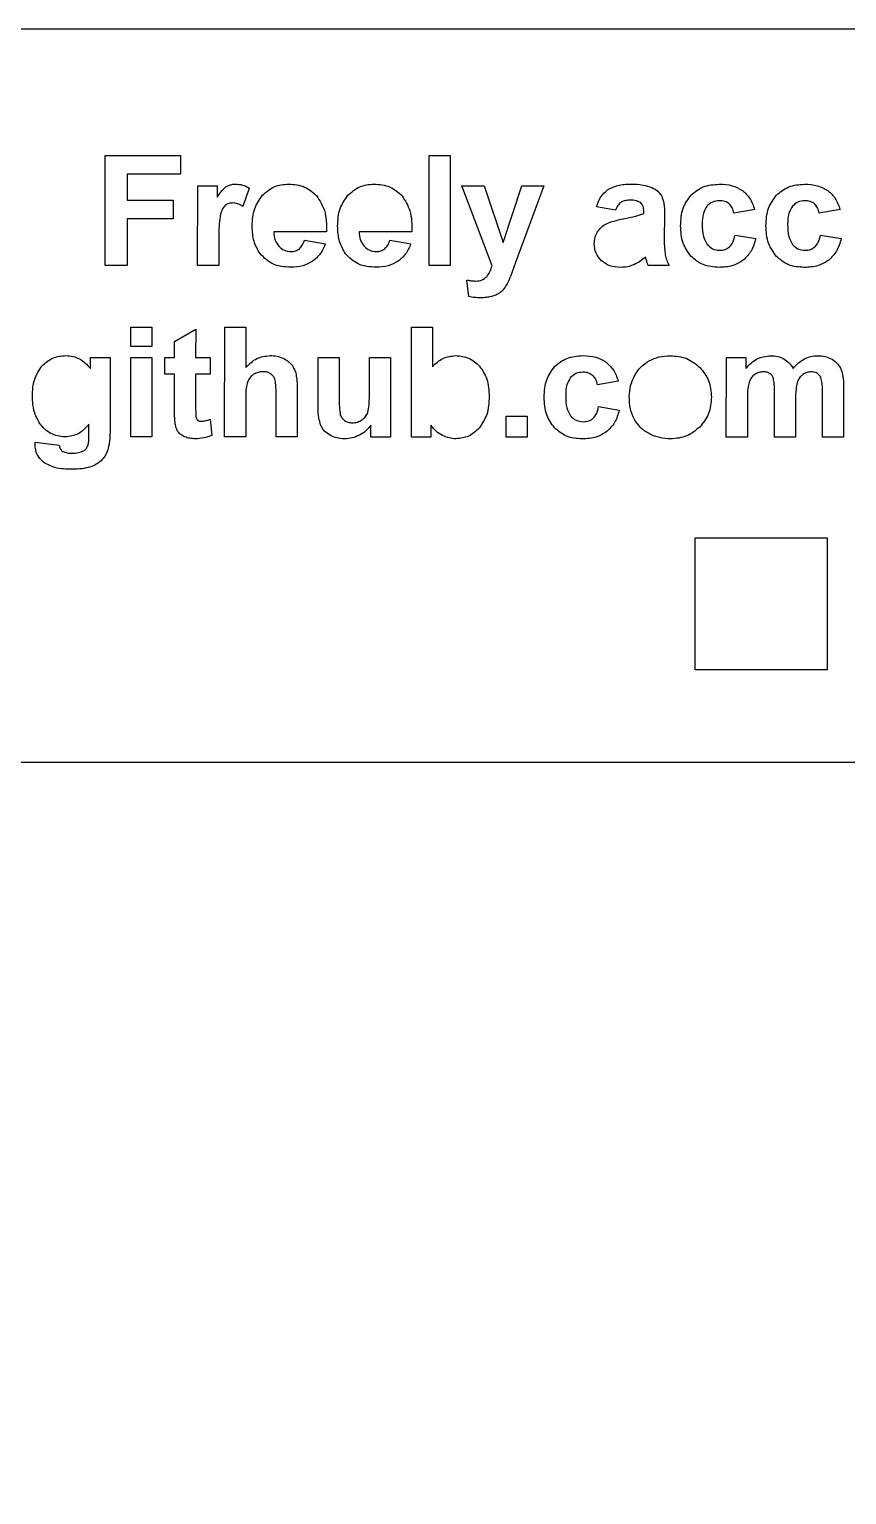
# Model space of a CAD drawing. Header units: millimetres. Extents: x -866 to 64, y -10 to 790.
# Drawn here: x -278.9 to -167.3, y 590 to 790 of the extents above; entities that cross this region are included whole.
import ezdxf

# ---------------------------------------------------------------- set-up
doc = ezdxf.new("R2010")
doc.units = ezdxf.units.MM
doc.layers.get('0').update_dxf_attribs({"linetype": 'CONTINUOUS'})

msp = doc.modelspace()

# ---------------------------------------------------------------- linework, layer by layer
for p, q in [((-255.92, 757.77), (-255.91, 768.64)), ((-255.91, 768.64), (-253.24, 768.64)), ((-253.24, 768.64), (-253.24, 767.09)), ((-248.87, 768.34), (-249.76, 765.83)), ((-215.74, 757.73), (-219.87, 768.63)), ((-219.87, 768.63), (-216.81, 768.63)), ((-216.81, 768.63), (-214.21, 760.91)), ((-214.21, 760.91), (-211.67, 768.63)), ((-208.69, 768.62), (-212.53, 758.17)), ((-211.67, 768.63), (-208.69, 768.62)), ((-198.88, 765.31), (-201.49, 765.78)), ((-195.03, 764.85), (-195.03, 765.13)), ((-192.21, 764.68), (-192.24, 761.32)), ((-179.9, 765.4), (-182.74, 764.89)), ((-168.25, 765.4), (-171.08, 764.89)), ((-238.33, 762.37), (-245.53, 762.37)), ((-226.67, 762.37), (-233.88, 762.37)), ((-253.04, 761.13), (-253.04, 757.77)), ((-241.34, 761.23), (-238.48, 760.74)), ((-229.69, 761.22), (-226.83, 760.74)), ((-182.58, 761.92), (-179.76, 761.43)), ((-170.93, 761.91), (-168.1, 761.43)), ((-212.53, 758.17), (-213.22, 756.28)), ((-253.04, 757.77), (-255.92, 757.77)), ((-191.59, 757.75), (-194.43, 757.75)), ((-218.92, 753.52), (-219.17, 755.78)), ((-259.07, 747.39), (-256.18, 749.06)), ((-256.18, 749.06), (-256.19, 745.23)), ((-252.24, 734.36), (-252.23, 749.36)), ((-252.23, 749.36), (-249.36, 749.36)), ((-249.36, 749.36), (-249.36, 743.84)), ((-226.75, 734.35), (-226.75, 749.35)), ((-226.75, 749.35), (-223.87, 749.35)), ((-223.87, 749.35), (-223.87, 743.95)), ((-259.07, 745.23), (-259.07, 747.39)), ((-270.56, 743.71), (-270.56, 745.23)), ((-270.56, 745.23), (-267.87, 745.23)), ((-267.87, 745.23), (-267.87, 735.48)), ((-260.39, 742.94), (-260.39, 745.23)), ((-260.39, 745.23), (-259.07, 745.23)), ((-256.19, 745.23), (-254.22, 745.23)), ((-254.22, 745.23), (-254.22, 742.93)), ((-239.49, 738.35), (-239.49, 745.22)), ((-239.49, 745.22), (-236.61, 745.22)), ((-236.61, 745.22), (-236.61, 740.23)), ((-232.48, 740.64), (-232.48, 745.22)), ((-232.48, 745.22), (-229.6, 745.22)), ((-229.6, 745.22), (-229.61, 734.35)), ((-183.77, 734.34), (-183.76, 745.21)), ((-183.76, 745.21), (-181.11, 745.21)), ((-181.11, 745.21), (-181.11, 743.72)), ((-259.07, 742.94), (-260.39, 742.94)), ((-259.07, 738.2), (-259.07, 742.94)), ((-254.22, 742.93), (-256.19, 742.93)), ((-256.19, 742.93), (-256.19, 738.56)), ((-245.22, 734.36), (-245.22, 740.1)), ((-242.34, 740.73), (-242.34, 734.36)), ((-198.53, 742), (-201.36, 741.49)), ((-177.2, 734.34), (-177.2, 740.29)), ((-170.66, 734.34), (-170.66, 740.55)), ((-167.78, 741.28), (-167.78, 734.34)), ((-249.36, 739.8), (-249.36, 734.36)), ((-201.21, 738.51), (-198.39, 738.03)), ((-180.89, 739.62), (-180.89, 734.34)), ((-174.32, 739.56), (-174.32, 734.34)), ((-270.75, 734.54), (-270.75, 736.12)), ((-254.23, 736.77), (-253.99, 734.54)), ((-249.36, 734.36), (-252.24, 734.36)), ((-242.34, 734.36), (-245.22, 734.36)), ((-232.28, 734.35), (-232.28, 735.98)), ((-229.61, 734.35), (-232.28, 734.35)), ((-224.08, 734.35), (-226.75, 734.35)), ((-224.08, 735.95), (-224.08, 734.35)), ((-180.89, 734.34), (-183.77, 734.34)), ((-174.32, 734.34), (-177.2, 734.34)), ((-167.78, 734.34), (-170.66, 734.34)), ((-278.1, 733.65), (-274.81, 733.25))]:
    msp.add_line(p, q)
for points in [[(-402.5, 740), (-402.5, 790), (-866, 790), (-866, -10), (-794, -10), (-794, 0), (-802, 0), (-802, 50), (0, 50), (0, 0), (-8, 0), (-8, -10), (64, -10), (64, 790), (-399.5, 790), (-399.5, 740)], [(-265.52, 764.15), (-265.52, 757.77), (-268.55, 757.77), (-268.55, 772.77), (-258.27, 772.77), (-258.27, 770.23), (-265.52, 770.24), (-265.52, 766.69), (-259.26, 766.68), (-259.26, 764.15)], [(-221.45, 772.76), (-221.45, 757.76), (-224.33, 757.76), (-224.33, 772.76)], [(-262.15, 749.36), (-262.15, 746.7), (-265.03, 746.7), (-265.02, 749.36)], [(-262.15, 745.23), (-262.15, 734.36), (-265.03, 734.36), (-265.03, 745.23)], [(-210.95, 737.22), (-210.95, 734.35), (-213.83, 734.35), (-213.83, 737.22)], [(-188.01, 702.58), (-188.01, 720.58), (-170.01, 720.58), (-170.01, 702.58)]]:
    msp.add_lwpolyline(points, close=True)
msp.add_lwpolyline([(-722, 690), (-80, 690, -0.414214), (-30, 640), (-30, 130, -0.414214), (-80, 80), (-722, 80, -0.414214), (-772, 130), (-772, 640, -0.414214)], format="xyb", close=True)
for points, knots in [([(-253.24, 767.09), (-253.04, 767.41), (-252.7, 767.95), (-252.21, 768.36), (-252.01, 768.53)], [0, 0, 0, 0, 0.1117334, 0.1907563, 0.1907563, 0.1907563, 0.1907563]), ([(-252.01, 768.53), (-251.82, 768.64), (-251.43, 768.84), (-250.99, 768.87), (-250.77, 768.88)], [0, 0, 0, 0, 0.0640089, 0.130449, 0.130449, 0.130449, 0.130449]), ([(-250.77, 768.88), (-250.44, 768.86), (-249.77, 768.81), (-249.18, 768.5), (-248.87, 768.34)], [0, 0, 0, 0, 0.0973839, 0.1987553, 0.1987553, 0.1987553, 0.1987553]), ([(-247.06, 767.35), (-246.56, 767.8), (-245.54, 768.7), (-244.18, 768.82), (-243.49, 768.88)], [0, 0, 0, 0, 0.196778, 0.3976713, 0.3976713, 0.3976713, 0.3976713]), ([(-243.49, 768.88), (-242.74, 768.82), (-241.28, 768.71), (-240.19, 767.74), (-239.66, 767.28)], [0, 0, 0, 0, 0.2205792, 0.4252719, 0.4252719, 0.4252719, 0.4252719]), ([(-235.41, 767.35), (-234.9, 767.79), (-233.88, 768.69), (-232.52, 768.82), (-231.84, 768.88)], [0, 0, 0, 0, 0.196778, 0.3976713, 0.3976713, 0.3976713, 0.3976713]), ([(-231.84, 768.88), (-231.08, 768.82), (-229.62, 768.71), (-228.53, 767.74), (-228.01, 767.27)], [0, 0, 0, 0, 0.2205801, 0.4252729, 0.4252729, 0.4252729, 0.4252729]), ([(-201.49, 765.78), (-201.33, 766.26), (-201.02, 767.17), (-200.31, 767.81), (-199.98, 768.11)], [0, 0, 0, 0, 0.1496039, 0.2824071, 0.2824071, 0.2824071, 0.2824071]), ([(-199.98, 768.11), (-199.54, 768.33), (-198.54, 768.83), (-197.41, 768.85), (-196.78, 768.87)], [0, 0, 0, 0, 0.1451015, 0.3317708, 0.3317708, 0.3317708, 0.3317708]), ([(-196.78, 768.87), (-196.22, 768.86), (-195.24, 768.85), (-194.31, 768.54), (-193.92, 768.41)], [0, 0, 0, 0, 0.1681904, 0.2916958, 0.2916958, 0.2916958, 0.2916958]), ([(-193.92, 768.41), (-193.63, 768.26), (-193.1, 767.97), (-192.75, 767.48), (-192.59, 767.25)], [0, 0, 0, 0, 0.0953979, 0.1780174, 0.1780174, 0.1780174, 0.1780174]), ([(-188.59, 767.37), (-188.05, 767.8), (-186.94, 768.72), (-185.49, 768.81), (-184.74, 768.86)], [0, 0, 0, 0, 0.2015592, 0.4221932, 0.4221932, 0.4221932, 0.4221932]), ([(-184.74, 768.86), (-184.13, 768.84), (-183.01, 768.8), (-182.03, 768.26), (-181.58, 768.01)], [0, 0, 0, 0, 0.1794393, 0.3311289, 0.3311289, 0.3311289, 0.3311289]), ([(-181.58, 768.01), (-181.22, 767.67), (-180.43, 766.95), (-180.09, 765.94), (-179.9, 765.4)], [0, 0, 0, 0, 0.1475013, 0.3144123, 0.3144123, 0.3144123, 0.3144123]), ([(-176.93, 767.36), (-176.4, 767.8), (-175.28, 768.71), (-173.84, 768.81), (-173.09, 768.86)], [0, 0, 0, 0, 0.2015592, 0.4221932, 0.4221932, 0.4221932, 0.4221932]), ([(-173.09, 768.86), (-172.48, 768.84), (-171.36, 768.8), (-170.38, 768.25), (-169.93, 768)], [0, 0, 0, 0, 0.1794393, 0.3311289, 0.3311289, 0.3311289, 0.3311289]), ([(-169.93, 768), (-169.56, 767.67), (-168.78, 766.95), (-168.43, 765.94), (-168.25, 765.4)], [0, 0, 0, 0, 0.1475013, 0.3144123, 0.3144123, 0.3144123, 0.3144123]), ([(-251.11, 766.3), (-251.31, 766.29), (-251.68, 766.27), (-251.99, 766.07), (-252.14, 765.97)], [0, 0, 0, 0, 0.0563795, 0.1091947, 0.1091947, 0.1091947, 0.1091947]), ([(-249.76, 765.83), (-249.99, 765.97), (-250.41, 766.22), (-250.89, 766.28), (-251.11, 766.3)], [0, 0, 0, 0, 0.078476, 0.1445058, 0.1445058, 0.1445058, 0.1445058]), ([(-248.48, 763.12), (-248.44, 763.95), (-248.36, 765.5), (-247.47, 766.76), (-247.06, 767.35)], [0, 0, 0, 0, 0.2434073, 0.454197, 0.454197, 0.454197, 0.454197]), ([(-239.66, 767.28), (-239.26, 766.62), (-238.34, 765.12), (-238.33, 763.36), (-238.33, 762.37)], [0, 0, 0, 0, 0.2276578, 0.5171632, 0.5171632, 0.5171632, 0.5171632]), ([(-236.82, 763.12), (-236.78, 763.95), (-236.71, 765.5), (-235.82, 766.76), (-235.41, 767.35)], [0, 0, 0, 0, 0.2434073, 0.4541965, 0.4541965, 0.4541965, 0.4541965]), ([(-228.01, 767.27), (-227.61, 766.62), (-226.69, 765.12), (-226.68, 763.36), (-226.67, 762.37)], [0, 0, 0, 0, 0.2276574, 0.5171628, 0.5171628, 0.5171628, 0.5171628]), ([(-198.18, 766.37), (-198.33, 766.23), (-198.64, 765.94), (-198.8, 765.53), (-198.88, 765.31)], [0, 0, 0, 0, 0.0569174, 0.1281981, 0.1281981, 0.1281981, 0.1281981]), ([(-196.99, 766.67), (-197.22, 766.66), (-197.64, 766.65), (-198.02, 766.45), (-198.18, 766.37)], [0, 0, 0, 0, 0.0687139, 0.1248934, 0.1248934, 0.1248934, 0.1248934]), ([(-195.44, 766.31), (-195.64, 766.42), (-196.12, 766.67), (-196.66, 766.67), (-196.99, 766.67)], [0, 0, 0, 0, 0.0647479, 0.1605683, 0.1605683, 0.1605683, 0.1605683]), ([(-195.03, 765.13), (-195.04, 765.38), (-195.05, 765.82), (-195.32, 766.16), (-195.44, 766.31)], [0, 0, 0, 0, 0.0717177, 0.1280164, 0.1280164, 0.1280164, 0.1280164]), ([(-192.59, 767.25), (-192.48, 766.93), (-192.2, 766.09), (-192.21, 765.21), (-192.21, 764.68)], [0, 0, 0, 0, 0.1034599, 0.2617062, 0.2617062, 0.2617062, 0.2617062]), ([(-190.01, 763.18), (-189.97, 764), (-189.9, 765.54), (-189, 766.79), (-188.59, 767.37)], [0, 0, 0, 0, 0.2419264, 0.4508982, 0.4508982, 0.4508982, 0.4508982]), ([(-184.7, 766.6), (-185.04, 766.57), (-185.69, 766.52), (-186.18, 766.08), (-186.41, 765.86)], [0, 0, 0, 0, 0.0983281, 0.1915677, 0.1915677, 0.1915677, 0.1915677]), ([(-183.38, 766.17), (-183.57, 766.3), (-183.97, 766.56), (-184.45, 766.59), (-184.7, 766.6)], [0, 0, 0, 0, 0.0665226, 0.140592, 0.140592, 0.140592, 0.140592]), ([(-182.74, 764.89), (-182.79, 765.15), (-182.9, 765.64), (-183.23, 766), (-183.38, 766.17)], [0, 0, 0, 0, 0.07803, 0.1457498, 0.1457498, 0.1457498, 0.1457498]), ([(-178.36, 763.17), (-178.32, 764), (-178.24, 765.54), (-177.35, 766.78), (-176.93, 767.36)], [0, 0, 0, 0, 0.2419264, 0.4508982, 0.4508982, 0.4508982, 0.4508982]), ([(-173.05, 766.6), (-173.38, 766.57), (-174.04, 766.52), (-174.52, 766.07), (-174.76, 765.86)], [0, 0, 0, 0, 0.0983281, 0.1915677, 0.1915677, 0.1915677, 0.1915677]), ([(-171.73, 766.17), (-171.92, 766.29), (-172.32, 766.56), (-172.79, 766.59), (-173.05, 766.6)], [0, 0, 0, 0, 0.0665226, 0.140592, 0.140592, 0.140592, 0.140592]), ([(-171.08, 764.89), (-171.14, 765.15), (-171.24, 765.63), (-171.58, 766), (-171.73, 766.17)], [0, 0, 0, 0, 0.07803, 0.1457498, 0.1457498, 0.1457498, 0.1457498]), ([(-252.8, 764.77), (-252.87, 764.32), (-253.05, 763.12), (-253.05, 761.89), (-253.04, 761.13)], [0, 0, 0, 0, 0.135753, 0.3655384, 0.3655384, 0.3655384, 0.3655384]), ([(-252.14, 765.97), (-252.27, 765.82), (-252.59, 765.48), (-252.72, 765.03), (-252.8, 764.77)], [0, 0, 0, 0, 0.0598637, 0.1387427, 0.1387427, 0.1387427, 0.1387427]), ([(-200.11, 763.47), (-199.79, 763.6), (-199.05, 763.9), (-198.27, 764.05), (-197.83, 764.14)], [0, 0, 0, 0, 0.1032742, 0.2387519, 0.2387519, 0.2387519, 0.2387519]), ([(-197.83, 764.14), (-197.25, 764.25), (-196.31, 764.42), (-195.39, 764.73), (-195.03, 764.85)], [0, 0, 0, 0, 0.1744951, 0.2884073, 0.2884073, 0.2884073, 0.2884073]), ([(-186.41, 765.86), (-186.6, 765.54), (-187.04, 764.78), (-187.05, 763.89), (-187.05, 763.38)], [0, 0, 0, 0, 0.1101159, 0.2599734, 0.2599734, 0.2599734, 0.2599734]), ([(-174.76, 765.86), (-174.94, 765.53), (-175.38, 764.77), (-175.39, 763.89), (-175.4, 763.38)], [0, 0, 0, 0, 0.1101159, 0.2599734, 0.2599734, 0.2599734, 0.2599734]), ([(-247.4, 759.38), (-247.72, 759.92), (-248.38, 761.08), (-248.44, 762.41), (-248.48, 763.12)], [0, 0, 0, 0, 0.1861465, 0.3945692, 0.3945692, 0.3945692, 0.3945692]), ([(-245.53, 762.37), (-245.5, 761.98), (-245.45, 761.25), (-245.03, 760.66), (-244.83, 760.38)], [0, 0, 0, 0, 0.1152672, 0.2144778, 0.2144778, 0.2144778, 0.2144778]), ([(-235.75, 759.37), (-236.06, 759.92), (-236.72, 761.08), (-236.79, 762.41), (-236.82, 763.12)], [0, 0, 0, 0, 0.1861465, 0.3945692, 0.3945692, 0.3945692, 0.3945692]), ([(-233.88, 762.37), (-233.85, 761.98), (-233.8, 761.25), (-233.38, 760.65), (-233.18, 760.38)], [0, 0, 0, 0, 0.1152674, 0.214478, 0.214478, 0.214478, 0.214478]), ([(-201.79, 760.72), (-201.77, 761.02), (-201.74, 761.6), (-201.48, 762.11), (-201.35, 762.37)], [0, 0, 0, 0, 0.0877911, 0.1716767, 0.1716767, 0.1716767, 0.1716767]), ([(-201.35, 762.37), (-201.18, 762.59), (-200.86, 763.05), (-200.36, 763.33), (-200.11, 763.47)], [0, 0, 0, 0, 0.0827469, 0.16735, 0.16735, 0.16735, 0.16735]), ([(-188.59, 759.01), (-189.01, 759.59), (-189.89, 760.83), (-189.97, 762.36), (-190.01, 763.18)], [0, 0, 0, 0, 0.2084472, 0.4482038, 0.4482038, 0.4482038, 0.4482038]), ([(-187.05, 763.38), (-187.05, 762.82), (-187.04, 761.85), (-186.59, 761), (-186.4, 760.65)], [0, 0, 0, 0, 0.1657873, 0.2844563, 0.2844563, 0.2844563, 0.2844563]), ([(-176.94, 759.01), (-177.35, 759.58), (-178.24, 760.83), (-178.32, 762.35), (-178.36, 763.17)], [0, 0, 0, 0, 0.2084472, 0.4482038, 0.4482038, 0.4482038, 0.4482038]), ([(-175.4, 763.38), (-175.4, 762.81), (-175.39, 761.85), (-174.94, 761), (-174.75, 760.64)], [0, 0, 0, 0, 0.1657873, 0.2844563, 0.2844563, 0.2844563, 0.2844563]), ([(-244.83, 760.38), (-244.6, 760.17), (-244.12, 759.76), (-243.49, 759.7), (-243.18, 759.67)], [0, 0, 0, 0, 0.0917797, 0.1845633, 0.1845633, 0.1845633, 0.1845633]), ([(-243.18, 759.67), (-242.96, 759.68), (-242.55, 759.71), (-242.21, 759.93), (-242.04, 760.04)], [0, 0, 0, 0, 0.062838, 0.1212046, 0.1212046, 0.1212046, 0.1212046]), ([(-242.04, 760.04), (-241.89, 760.19), (-241.57, 760.53), (-241.42, 760.98), (-241.34, 761.23)], [0, 0, 0, 0, 0.0628178, 0.1392036, 0.1392036, 0.1392036, 0.1392036]), ([(-238.48, 760.74), (-238.68, 760.26), (-239.07, 759.32), (-239.85, 758.66), (-240.23, 758.34)], [0, 0, 0, 0, 0.1559887, 0.3005161, 0.3005161, 0.3005161, 0.3005161]), ([(-233.18, 760.38), (-232.94, 760.17), (-232.47, 759.75), (-231.84, 759.7), (-231.52, 759.67)], [0, 0, 0, 0, 0.0917805, 0.1845622, 0.1845622, 0.1845622, 0.1845622]), ([(-231.52, 759.67), (-231.31, 759.68), (-230.9, 759.71), (-230.55, 759.93), (-230.39, 760.04)], [0, 0, 0, 0, 0.062837, 0.1212053, 0.1212053, 0.1212053, 0.1212053]), ([(-230.39, 760.04), (-230.24, 760.19), (-229.91, 760.53), (-229.77, 760.98), (-229.69, 761.22)], [0, 0, 0, 0, 0.0628184, 0.1392035, 0.1392035, 0.1392035, 0.1392035]), ([(-226.83, 760.74), (-227.03, 760.25), (-227.42, 759.31), (-228.2, 758.66), (-228.57, 758.34)], [0, 0, 0, 0, 0.1559883, 0.3005164, 0.3005164, 0.3005164, 0.3005164]), ([(-200.82, 758.42), (-201.1, 758.75), (-201.68, 759.41), (-201.75, 760.28), (-201.79, 760.72)], [0, 0, 0, 0, 0.1260381, 0.2554476, 0.2554476, 0.2554476, 0.2554476]), ([(-192.24, 761.32), (-192.24, 760.91), (-192.24, 760.2), (-192.14, 759.5), (-192.1, 759.21)], [0, 0, 0, 0, 0.1244937, 0.2119528, 0.2119528, 0.2119528, 0.2119528]), ([(-186.4, 760.65), (-186.17, 760.41), (-185.68, 759.94), (-185, 759.88), (-184.66, 759.85)], [0, 0, 0, 0, 0.0968191, 0.1971768, 0.1971768, 0.1971768, 0.1971768]), ([(-184.66, 759.85), (-184.4, 759.86), (-183.91, 759.89), (-183.51, 760.18), (-183.32, 760.31)], [0, 0, 0, 0, 0.0753425, 0.1444179, 0.1444179, 0.1444179, 0.1444179]), ([(-183.32, 760.31), (-183.16, 760.52), (-182.78, 760.99), (-182.65, 761.58), (-182.58, 761.92)], [0, 0, 0, 0, 0.0773906, 0.1785063, 0.1785063, 0.1785063, 0.1785063]), ([(-179.76, 761.43), (-179.93, 760.84), (-180.24, 759.71), (-181.06, 758.89), (-181.45, 758.5)], [0, 0, 0, 0, 0.1822981, 0.3438045, 0.3438045, 0.3438045, 0.3438045]), ([(-174.75, 760.64), (-174.51, 760.41), (-174.03, 759.94), (-173.35, 759.88), (-173.01, 759.85)], [0, 0, 0, 0, 0.0968191, 0.1971768, 0.1971768, 0.1971768, 0.1971768]), ([(-173.01, 759.85), (-172.75, 759.86), (-172.26, 759.89), (-171.86, 760.18), (-171.67, 760.31)], [0, 0, 0, 0, 0.0753425, 0.1444179, 0.1444179, 0.1444179, 0.1444179]), ([(-171.67, 760.31), (-171.5, 760.51), (-171.12, 760.98), (-171, 761.58), (-170.93, 761.91)], [0, 0, 0, 0, 0.0773895, 0.1785058, 0.1785058, 0.1785058, 0.1785058]), ([(-168.1, 761.43), (-168.27, 760.83), (-168.59, 759.71), (-169.41, 758.88), (-169.79, 758.49)], [0, 0, 0, 0, 0.1822981, 0.3438045, 0.3438045, 0.3438045, 0.3438045]), ([(-243.21, 757.52), (-244.07, 757.58), (-245.71, 757.68), (-246.86, 758.84), (-247.4, 759.38)], [0, 0, 0, 0, 0.2508986, 0.4726954, 0.4726954, 0.4726954, 0.4726954]), ([(-240.23, 758.34), (-240.66, 758.1), (-241.59, 757.6), (-242.65, 757.55), (-243.21, 757.52)], [0, 0, 0, 0, 0.1477045, 0.3130864, 0.3130864, 0.3130864, 0.3130864]), ([(-231.55, 757.52), (-232.42, 757.58), (-234.05, 757.68), (-235.21, 758.83), (-235.75, 759.37)], [0, 0, 0, 0, 0.2508986, 0.4726954, 0.4726954, 0.4726954, 0.4726954]), ([(-228.57, 758.34), (-229.01, 758.1), (-229.94, 757.59), (-230.99, 757.54), (-231.55, 757.52)], [0, 0, 0, 0, 0.1477045, 0.3130855, 0.3130855, 0.3130855, 0.3130855]), ([(-198.18, 757.51), (-198.69, 757.54), (-199.67, 757.59), (-200.45, 758.16), (-200.82, 758.42)], [0, 0, 0, 0, 0.1517438, 0.2850401, 0.2850401, 0.2850401, 0.2850401]), ([(-194.81, 758.94), (-195.06, 758.72), (-195.53, 758.29), (-196.11, 758), (-196.39, 757.87)], [0, 0, 0, 0, 0.0986822, 0.1915306, 0.1915306, 0.1915306, 0.1915306]), ([(-194.71, 758.6), (-194.73, 758.67), (-194.76, 758.79), (-194.8, 758.9), (-194.81, 758.94)], [0, 0, 0, 0, 0.02210112, 0.03528667, 0.03528667, 0.03528667, 0.03528667]), ([(-194.43, 757.75), (-194.48, 757.87), (-194.58, 758.15), (-194.66, 758.44), (-194.71, 758.6)], [0, 0, 0, 0, 0.03770075, 0.08932481, 0.08932481, 0.08932481, 0.08932481]), ([(-192.1, 759.21), (-192.04, 758.97), (-191.92, 758.47), (-191.7, 758), (-191.59, 757.75)], [0, 0, 0, 0, 0.0732082, 0.1549952, 0.1549952, 0.1549952, 0.1549952]), ([(-184.79, 757.51), (-185.54, 757.56), (-186.97, 757.66), (-188.07, 758.57), (-188.59, 759.01)], [0, 0, 0, 0, 0.2175046, 0.4181125, 0.4181125, 0.4181125, 0.4181125]), ([(-181.45, 758.5), (-181.92, 758.21), (-182.95, 757.58), (-184.15, 757.53), (-184.79, 757.51)], [0, 0, 0, 0, 0.1639367, 0.3540849, 0.3540849, 0.3540849, 0.3540849]), ([(-173.14, 757.5), (-173.88, 757.55), (-175.31, 757.65), (-176.41, 758.57), (-176.94, 759.01)], [0, 0, 0, 0, 0.2175046, 0.4181125, 0.4181125, 0.4181125, 0.4181125]), ([(-169.79, 758.49), (-170.27, 758.21), (-171.29, 757.58), (-172.49, 757.53), (-173.14, 757.5)], [0, 0, 0, 0, 0.163935, 0.3540851, 0.3540851, 0.3540851, 0.3540851]), ([(-217.96, 755.64), (-217.65, 755.66), (-217.09, 755.69), (-216.67, 756.06), (-216.47, 756.23)], [0, 0, 0, 0, 0.0884573, 0.163854, 0.163854, 0.163854, 0.163854]), ([(-216.47, 756.23), (-216.32, 756.45), (-215.99, 756.91), (-215.82, 757.45), (-215.74, 757.73)], [0, 0, 0, 0, 0.0792311, 0.1679103, 0.1679103, 0.1679103, 0.1679103]), ([(-213.22, 756.28), (-213.33, 755.99), (-213.54, 755.49), (-213.82, 755.03), (-213.94, 754.82)], [0, 0, 0, 0, 0.0916834, 0.1624365, 0.1624365, 0.1624365, 0.1624365]), ([(-196.39, 757.87), (-196.67, 757.76), (-197.25, 757.55), (-197.87, 757.52), (-198.18, 757.51)], [0, 0, 0, 0, 0.09078, 0.1835554, 0.1835554, 0.1835554, 0.1835554]), ([(-219.17, 755.78), (-218.96, 755.74), (-218.56, 755.66), (-218.15, 755.65), (-217.96, 755.64)], [0, 0, 0, 0, 0.0649756, 0.1226268, 0.1226268, 0.1226268, 0.1226268]), ([(-214.73, 754.01), (-214.89, 753.91), (-215.23, 753.7), (-215.62, 753.58), (-215.82, 753.52)], [0, 0, 0, 0, 0.0568592, 0.1202422, 0.1202422, 0.1202422, 0.1202422]), ([(-213.94, 754.82), (-214.06, 754.67), (-214.28, 754.36), (-214.58, 754.12), (-214.73, 754.01)], [0, 0, 0, 0, 0.0584664, 0.1137066, 0.1137066, 0.1137066, 0.1137066]), ([(-217.29, 753.35), (-217.57, 753.36), (-218.11, 753.37), (-218.65, 753.47), (-218.92, 753.52)], [0, 0, 0, 0, 0.0822264, 0.1638526, 0.1638526, 0.1638526, 0.1638526]), ([(-215.82, 753.52), (-216.05, 753.47), (-216.54, 753.37), (-217.03, 753.36), (-217.29, 753.35)], [0, 0, 0, 0, 0.0704139, 0.1481694, 0.1481694, 0.1481694, 0.1481694]), ([(-278.47, 739.86), (-278.44, 740.69), (-278.38, 742.21), (-277.54, 743.47), (-277.16, 744.04)], [0, 0, 0, 0, 0.2431933, 0.4453725, 0.4453725, 0.4453725, 0.4453725]), ([(-277.16, 744.04), (-276.69, 744.46), (-275.76, 745.3), (-274.51, 745.42), (-273.89, 745.48)], [0, 0, 0, 0, 0.1829065, 0.3659369, 0.3659369, 0.3659369, 0.3659369]), ([(-273.89, 745.48), (-273.24, 745.4), (-271.91, 745.23), (-271.02, 744.22), (-270.56, 743.71)], [0, 0, 0, 0, 0.1891689, 0.388449, 0.388449, 0.388449, 0.388449]), ([(-249.36, 743.84), (-248.88, 744.32), (-247.96, 745.24), (-246.66, 745.39), (-246.04, 745.47)], [0, 0, 0, 0, 0.1954706, 0.3798384, 0.3798384, 0.3798384, 0.3798384]), ([(-246.04, 745.47), (-245.72, 745.46), (-245.1, 745.43), (-244.52, 745.21), (-244.24, 745.1)], [0, 0, 0, 0, 0.0948381, 0.1839002, 0.1839002, 0.1839002, 0.1839002]), ([(-244.24, 745.1), (-244, 744.98), (-243.54, 744.74), (-243.2, 744.34), (-243.04, 744.16)], [0, 0, 0, 0, 0.0815751, 0.1540281, 0.1540281, 0.1540281, 0.1540281]), ([(-243.04, 744.16), (-242.92, 743.96), (-242.67, 743.57), (-242.55, 743.12), (-242.49, 742.89)], [0, 0, 0, 0, 0.0692951, 0.1391092, 0.1391092, 0.1391092, 0.1391092]), ([(-223.87, 743.95), (-223.42, 744.39), (-222.53, 745.25), (-221.31, 745.39), (-220.72, 745.46)], [0, 0, 0, 0, 0.1844159, 0.3584334, 0.3584334, 0.3584334, 0.3584334]), ([(-220.72, 745.46), (-220.09, 745.4), (-218.84, 745.29), (-217.9, 744.44), (-217.44, 744.02)], [0, 0, 0, 0, 0.1848879, 0.3672568, 0.3672568, 0.3672568, 0.3672568]), ([(-217.44, 744.02), (-217.06, 743.46), (-216.23, 742.21), (-216.17, 740.71), (-216.14, 739.9)], [0, 0, 0, 0, 0.2003903, 0.4403637, 0.4403637, 0.4403637, 0.4403637]), ([(-207.22, 743.96), (-206.68, 744.4), (-205.57, 745.31), (-204.12, 745.41), (-203.37, 745.46)], [0, 0, 0, 0, 0.2015576, 0.4221916, 0.4221916, 0.4221916, 0.4221916]), ([(-203.37, 745.46), (-202.76, 745.44), (-201.64, 745.39), (-200.66, 744.85), (-200.21, 744.6)], [0, 0, 0, 0, 0.1794412, 0.3311291, 0.3311291, 0.3311291, 0.3311291]), ([(-200.21, 744.6), (-199.84, 744.26), (-199.06, 743.54), (-198.71, 742.53), (-198.53, 742)], [0, 0, 0, 0, 0.1475026, 0.3144136, 0.3144136, 0.3144136, 0.3144136]), ([(-196.31, 742.7), (-196.05, 743.12), (-195.54, 743.96), (-194.72, 744.49), (-194.31, 744.75)], [0, 0, 0, 0, 0.145752, 0.2894084, 0.2894084, 0.2894084, 0.2894084]), ([(-194.31, 744.75), (-193.86, 744.96), (-192.94, 745.38), (-191.93, 745.43), (-191.42, 745.45)], [0, 0, 0, 0, 0.1468579, 0.2999517, 0.2999517, 0.2999517, 0.2999517]), ([(-191.42, 745.45), (-190.64, 745.39), (-189.12, 745.28), (-187.95, 744.32), (-187.38, 743.85)], [0, 0, 0, 0, 0.2278786, 0.4441199, 0.4441199, 0.4441199, 0.4441199]), ([(-181.11, 743.72), (-180.63, 744.23), (-179.7, 745.2), (-178.37, 745.37), (-177.73, 745.45)], [0, 0, 0, 0, 0.2026995, 0.3906347, 0.3906347, 0.3906347, 0.3906347]), ([(-177.73, 745.45), (-177.4, 745.44), (-176.77, 745.41), (-176.19, 745.15), (-175.92, 745.02)], [0, 0, 0, 0, 0.0980502, 0.1876898, 0.1876898, 0.1876898, 0.1876898]), ([(-175.92, 745.02), (-175.67, 744.85), (-175.16, 744.51), (-174.83, 743.99), (-174.66, 743.72)], [0, 0, 0, 0, 0.0882603, 0.1826524, 0.1826524, 0.1826524, 0.1826524]), ([(-174.66, 743.72), (-174.42, 743.99), (-173.97, 744.5), (-173.39, 744.85), (-173.11, 745.02)], [0, 0, 0, 0, 0.1063614, 0.2029198, 0.2029198, 0.2029198, 0.2029198]), ([(-173.11, 745.02), (-172.83, 745.15), (-172.27, 745.4), (-171.65, 745.43), (-171.34, 745.45)], [0, 0, 0, 0, 0.0915524, 0.1835022, 0.1835022, 0.1835022, 0.1835022]), ([(-171.34, 745.45), (-170.97, 745.43), (-170.26, 745.4), (-169.62, 745.1), (-169.32, 744.96)], [0, 0, 0, 0, 0.111172, 0.2102108, 0.2102108, 0.2102108, 0.2102108]), ([(-169.32, 744.96), (-169.06, 744.78), (-168.53, 744.4), (-168.23, 743.83), (-168.08, 743.53)], [0, 0, 0, 0, 0.0940143, 0.1914368, 0.1914368, 0.1914368, 0.1914368]), ([(-248.28, 742.92), (-248.45, 742.79), (-248.82, 742.51), (-249, 742.09), (-249.1, 741.87)], [0, 0, 0, 0, 0.0653967, 0.1352872, 0.1352872, 0.1352872, 0.1352872]), ([(-247, 743.27), (-247.23, 743.26), (-247.68, 743.23), (-248.08, 743.02), (-248.28, 742.92)], [0, 0, 0, 0, 0.0683419, 0.1338731, 0.1338731, 0.1338731, 0.1338731]), ([(-245.96, 743), (-246.11, 743.08), (-246.44, 743.25), (-246.8, 743.26), (-247, 743.27)], [0, 0, 0, 0, 0.0509202, 0.1084916, 0.1084916, 0.1084916, 0.1084916]), ([(-245.38, 742.27), (-245.45, 742.41), (-245.58, 742.71), (-245.83, 742.9), (-245.96, 743)], [0, 0, 0, 0, 0.04710747, 0.09455569, 0.09455569, 0.09455569, 0.09455569]), ([(-245.22, 740.1), (-245.21, 740.56), (-245.2, 741.29), (-245.33, 742.01), (-245.38, 742.27)], [0, 0, 0, 0, 0.1397258, 0.2179467, 0.2179467, 0.2179467, 0.2179467]), ([(-242.49, 742.89), (-242.45, 742.59), (-242.34, 741.88), (-242.34, 741.16), (-242.34, 740.73)], [0, 0, 0, 0, 0.0894569, 0.2166425, 0.2166425, 0.2166425, 0.2166425]), ([(-208.64, 739.77), (-208.6, 740.6), (-208.52, 742.13), (-207.63, 743.38), (-207.22, 743.96)], [0, 0, 0, 0, 0.2419265, 0.4508983, 0.4508983, 0.4508983, 0.4508983]), ([(-205.04, 742.46), (-205.23, 742.13), (-205.67, 741.37), (-205.68, 740.48), (-205.68, 739.97)], [0, 0, 0, 0, 0.1101159, 0.2599734, 0.2599734, 0.2599734, 0.2599734]), ([(-203.33, 743.2), (-203.66, 743.17), (-204.32, 743.12), (-204.81, 742.67), (-205.04, 742.46)], [0, 0, 0, 0, 0.0983262, 0.1915659, 0.1915659, 0.1915659, 0.1915659]), ([(-202.01, 742.77), (-202.2, 742.89), (-202.6, 743.16), (-203.08, 743.18), (-203.33, 743.2)], [0, 0, 0, 0, 0.0665226, 0.1405939, 0.1405939, 0.1405939, 0.1405939]), ([(-201.36, 741.49), (-201.42, 741.75), (-201.52, 742.23), (-201.86, 742.6), (-202.01, 742.77)], [0, 0, 0, 0, 0.0780303, 0.1457498, 0.1457498, 0.1457498, 0.1457498]), ([(-197.02, 739.93), (-196.98, 740.41), (-196.92, 741.38), (-196.51, 742.26), (-196.31, 742.7)], [0, 0, 0, 0, 0.1420456, 0.2883077, 0.2883077, 0.2883077, 0.2883077]), ([(-187.38, 743.85), (-186.92, 743.27), (-185.98, 742.09), (-185.86, 740.58), (-185.8, 739.8)], [0, 0, 0, 0, 0.2163604, 0.4432457, 0.4432457, 0.4432457, 0.4432457]), ([(-179.9, 742.89), (-180.06, 742.76), (-180.4, 742.48), (-180.57, 742.07), (-180.66, 741.86)], [0, 0, 0, 0, 0.063231, 0.1302133, 0.1302133, 0.1302133, 0.1302133]), ([(-178.7, 743.25), (-178.91, 743.24), (-179.34, 743.21), (-179.71, 743), (-179.9, 742.89)], [0, 0, 0, 0, 0.063814, 0.1264019, 0.1264019, 0.1264019, 0.1264019]), ([(-177.82, 743.03), (-177.95, 743.09), (-178.22, 743.24), (-178.53, 743.25), (-178.7, 743.25)], [0, 0, 0, 0, 0.04156934, 0.09138393, 0.09138393, 0.09138393, 0.09138393]), ([(-177.35, 742.34), (-177.4, 742.48), (-177.51, 742.75), (-177.72, 742.94), (-177.82, 743.03)], [0, 0, 0, 0, 0.04467461, 0.08455842, 0.08455842, 0.08455842, 0.08455842]), ([(-177.2, 740.29), (-177.19, 740.73), (-177.18, 741.42), (-177.31, 742.09), (-177.35, 742.34)], [0, 0, 0, 0, 0.1305134, 0.2055824, 0.2055824, 0.2055824, 0.2055824]), ([(-173.32, 742.88), (-173.48, 742.74), (-173.83, 742.45), (-174, 742.02), (-174.09, 741.8)], [0, 0, 0, 0, 0.0644831, 0.1342657, 0.1342657, 0.1342657, 0.1342657]), ([(-172.18, 743.25), (-172.38, 743.23), (-172.79, 743.2), (-173.14, 742.99), (-173.32, 742.88)], [0, 0, 0, 0, 0.0592979, 0.1208432, 0.1208432, 0.1208432, 0.1208432]), ([(-170.95, 742.64), (-171.11, 742.81), (-171.43, 743.19), (-171.93, 743.23), (-172.18, 743.25)], [0, 0, 0, 0, 0.0684484, 0.1421972, 0.1421972, 0.1421972, 0.1421972]), ([(-170.66, 740.55), (-170.65, 741), (-170.64, 741.71), (-170.87, 742.38), (-170.95, 742.64)], [0, 0, 0, 0, 0.1332218, 0.212141, 0.212141, 0.212141, 0.212141]), ([(-168.08, 743.53), (-167.99, 743.23), (-167.78, 742.5), (-167.78, 741.73), (-167.78, 741.28)], [0, 0, 0, 0, 0.093744, 0.2279873, 0.2279873, 0.2279873, 0.2279873]), ([(-249.1, 741.87), (-249.18, 741.59), (-249.35, 740.91), (-249.36, 740.21), (-249.36, 739.8)], [0, 0, 0, 0, 0.0890211, 0.2095507, 0.2095507, 0.2095507, 0.2095507]), ([(-236.61, 740.23), (-236.62, 739.61), (-236.63, 738.67), (-236.5, 737.74), (-236.46, 737.42)], [0, 0, 0, 0, 0.1848568, 0.2816424, 0.2816424, 0.2816424, 0.2816424]), ([(-232.69, 737.7), (-232.63, 738.05), (-232.46, 739.02), (-232.47, 740), (-232.48, 740.64)], [0, 0, 0, 0, 0.1044654, 0.2944713, 0.2944713, 0.2944713, 0.2944713]), ([(-180.66, 741.86), (-180.73, 741.56), (-180.89, 740.83), (-180.89, 740.07), (-180.89, 739.62)], [0, 0, 0, 0, 0.0914301, 0.2258474, 0.2258474, 0.2258474, 0.2258474]), ([(-174.09, 741.8), (-174.15, 741.5), (-174.32, 740.76), (-174.32, 740), (-174.32, 739.56)], [0, 0, 0, 0, 0.0933866, 0.2264041, 0.2264041, 0.2264041, 0.2264041]), ([(-277.47, 736.22), (-277.76, 736.75), (-278.38, 737.89), (-278.44, 739.18), (-278.47, 739.86)], [0, 0, 0, 0, 0.1806227, 0.3822215, 0.3822215, 0.3822215, 0.3822215]), ([(-258.98, 736.17), (-259.01, 736.42), (-259.08, 737.1), (-259.07, 737.77), (-259.07, 738.2)], [0, 0, 0, 0, 0.0760304, 0.2029272, 0.2029272, 0.2029272, 0.2029272]), ([(-256.19, 738.56), (-256.19, 738.2), (-256.2, 737.69), (-256.15, 737.17), (-256.13, 737.01)], [0, 0, 0, 0, 0.1052702, 0.1552017, 0.1552017, 0.1552017, 0.1552017]), ([(-239.1, 735.94), (-239.21, 736.28), (-239.47, 737.06), (-239.48, 737.89), (-239.49, 738.35)], [0, 0, 0, 0, 0.1076246, 0.2448211, 0.2448211, 0.2448211, 0.2448211]), ([(-216.14, 739.9), (-216.17, 739.05), (-216.23, 737.49), (-217.08, 736.2), (-217.47, 735.61)], [0, 0, 0, 0, 0.2485511, 0.4562519, 0.4562519, 0.4562519, 0.4562519]), ([(-207.22, 735.61), (-207.64, 736.18), (-208.52, 737.42), (-208.6, 738.95), (-208.64, 739.77)], [0, 0, 0, 0, 0.2084472, 0.4482038, 0.4482038, 0.4482038, 0.4482038]), ([(-205.68, 739.97), (-205.68, 739.41), (-205.67, 738.44), (-205.22, 737.6), (-205.03, 737.24)], [0, 0, 0, 0, 0.1657873, 0.2844561, 0.2844561, 0.2844561, 0.2844561]), ([(-201.95, 736.91), (-201.78, 737.11), (-201.4, 737.58), (-201.28, 738.17), (-201.21, 738.51)], [0, 0, 0, 0, 0.0773906, 0.1785068, 0.1785068, 0.1785068, 0.1785068]), ([(-198.39, 738.03), (-198.55, 737.43), (-198.87, 736.31), (-199.69, 735.48), (-200.08, 735.09)], [0, 0, 0, 0, 0.1822978, 0.3438041, 0.3438041, 0.3438041, 0.3438041]), ([(-196.31, 736.75), (-196.52, 737.23), (-196.95, 738.24), (-196.99, 739.35), (-197.02, 739.93)], [0, 0, 0, 0, 0.154041, 0.3279861, 0.3279861, 0.3279861, 0.3279861]), ([(-185.8, 739.8), (-185.86, 739.02), (-185.98, 737.5), (-186.93, 736.3), (-187.39, 735.72)], [0, 0, 0, 0, 0.228968, 0.4476703, 0.4476703, 0.4476703, 0.4476703]), ([(-274, 734.37), (-274.7, 734.45), (-276.09, 734.61), (-277.01, 735.68), (-277.47, 736.22)], [0, 0, 0, 0, 0.2015855, 0.4065069, 0.4065069, 0.4065069, 0.4065069]), ([(-270.75, 736.12), (-271.2, 735.61), (-272.06, 734.62), (-273.37, 734.45), (-274, 734.37)], [0, 0, 0, 0, 0.1966743, 0.3815568, 0.3815568, 0.3815568, 0.3815568]), ([(-258.58, 735.05), (-258.67, 735.21), (-258.87, 735.56), (-258.94, 735.96), (-258.98, 736.17)], [0, 0, 0, 0, 0.0546251, 0.1198603, 0.1198603, 0.1198603, 0.1198603]), ([(-256.13, 737.01), (-256.11, 736.93), (-256.05, 736.79), (-255.94, 736.69), (-255.88, 736.64)], [0, 0, 0, 0, 0.02209138, 0.04515296, 0.04515296, 0.04515296, 0.04515296]), ([(-255.88, 736.64), (-255.8, 736.6), (-255.65, 736.51), (-255.48, 736.5), (-255.39, 736.5)], [0, 0, 0, 0, 0.02459748, 0.05131353, 0.05131353, 0.05131353, 0.05131353]), ([(-255.39, 736.5), (-255.23, 736.52), (-254.83, 736.56), (-254.45, 736.69), (-254.23, 736.77)], [0, 0, 0, 0, 0.0493434, 0.1192476, 0.1192476, 0.1192476, 0.1192476]), ([(-236.46, 737.42), (-236.39, 737.26), (-236.27, 736.94), (-236.01, 736.71), (-235.88, 736.6)], [0, 0, 0, 0, 0.0514255, 0.1016195, 0.1016195, 0.1016195, 0.1016195]), ([(-235.88, 736.6), (-235.72, 736.51), (-235.39, 736.33), (-235.01, 736.31), (-234.81, 736.3)], [0, 0, 0, 0, 0.0526898, 0.1120049, 0.1120049, 0.1120049, 0.1120049]), ([(-234.81, 736.3), (-234.58, 736.31), (-234.1, 736.35), (-233.7, 736.58), (-233.49, 736.7)], [0, 0, 0, 0, 0.07056, 0.1397157, 0.1397157, 0.1397157, 0.1397157]), ([(-233.49, 736.7), (-233.32, 736.84), (-232.97, 737.11), (-232.78, 737.51), (-232.69, 737.7)], [0, 0, 0, 0, 0.0667992, 0.1297817, 0.1297817, 0.1297817, 0.1297817]), ([(-205.03, 737.24), (-204.79, 737.01), (-204.31, 736.54), (-203.63, 736.47), (-203.29, 736.44)], [0, 0, 0, 0, 0.0968192, 0.197177, 0.197177, 0.197177, 0.197177]), ([(-203.29, 736.44), (-203.03, 736.46), (-202.54, 736.49), (-202.14, 736.77), (-201.95, 736.91)], [0, 0, 0, 0, 0.0753407, 0.1444158, 0.1444158, 0.1444158, 0.1444158]), ([(-194.25, 734.77), (-194.67, 735.02), (-195.52, 735.52), (-196.05, 736.34), (-196.31, 736.75)], [0, 0, 0, 0, 0.1455081, 0.2893949, 0.2893949, 0.2893949, 0.2893949]), ([(-270.88, 733.22), (-270.84, 733.39), (-270.74, 733.82), (-270.75, 734.27), (-270.75, 734.54)], [0, 0, 0, 0, 0.0518715, 0.1330278, 0.1330278, 0.1330278, 0.1330278]), ([(-267.87, 735.48), (-267.88, 734.92), (-267.88, 733.94), (-268.1, 733), (-268.19, 732.6)], [0, 0, 0, 0, 0.1682459, 0.2900498, 0.2900498, 0.2900498, 0.2900498]), ([(-257.66, 734.38), (-257.85, 734.46), (-258.2, 734.63), (-258.46, 734.92), (-258.58, 735.05)], [0, 0, 0, 0, 0.0618281, 0.114915, 0.114915, 0.114915, 0.114915]), ([(-256.26, 734.11), (-256.51, 734.12), (-256.99, 734.14), (-257.44, 734.3), (-257.66, 734.38)], [0, 0, 0, 0, 0.0742132, 0.1432946, 0.1432946, 0.1432946, 0.1432946]), ([(-253.99, 734.54), (-254.34, 734.42), (-255.08, 734.16), (-255.86, 734.13), (-256.26, 734.11)], [0, 0, 0, 0, 0.1116752, 0.2323792, 0.2323792, 0.2323792, 0.2323792]), ([(-237.84, 734.59), (-238.11, 734.77), (-238.64, 735.11), (-238.95, 735.67), (-239.1, 735.94)], [0, 0, 0, 0, 0.0946542, 0.1871683, 0.1871683, 0.1871683, 0.1871683]), ([(-235.88, 734.11), (-236.23, 734.13), (-236.92, 734.16), (-237.54, 734.45), (-237.84, 734.59)], [0, 0, 0, 0, 0.1045468, 0.2039228, 0.2039228, 0.2039228, 0.2039228]), ([(-233.84, 734.61), (-234.16, 734.46), (-234.81, 734.17), (-235.52, 734.13), (-235.88, 734.11)], [0, 0, 0, 0, 0.1062528, 0.2117498, 0.2117498, 0.2117498, 0.2117498]), ([(-232.28, 735.98), (-232.49, 735.71), (-232.92, 735.15), (-233.53, 734.79), (-233.84, 734.61)], [0, 0, 0, 0, 0.1037507, 0.2093578, 0.2093578, 0.2093578, 0.2093578]), ([(-222.52, 734.57), (-222.81, 734.75), (-223.42, 735.11), (-223.86, 735.66), (-224.08, 735.95)], [0, 0, 0, 0, 0.102134, 0.2095495, 0.2095495, 0.2095495, 0.2095495]), ([(-220.68, 734.11), (-221, 734.13), (-221.64, 734.17), (-222.22, 734.44), (-222.52, 734.57)], [0, 0, 0, 0, 0.0932007, 0.1908489, 0.1908489, 0.1908489, 0.1908489]), ([(-217.47, 735.61), (-217.93, 735.17), (-218.83, 734.31), (-220.07, 734.17), (-220.68, 734.11)], [0, 0, 0, 0, 0.1850574, 0.3641432, 0.3641432, 0.3641432, 0.3641432]), ([(-203.42, 734.1), (-204.17, 734.15), (-205.6, 734.25), (-206.7, 735.17), (-207.22, 735.61)], [0, 0, 0, 0, 0.2175045, 0.4181127, 0.4181127, 0.4181127, 0.4181127]), ([(-200.08, 735.09), (-200.55, 734.8), (-201.57, 734.18), (-202.78, 734.13), (-203.42, 734.1)], [0, 0, 0, 0, 0.163935, 0.3540832, 0.3540832, 0.3540832, 0.3540832]), ([(-191.4, 734.1), (-191.89, 734.13), (-192.88, 734.18), (-193.79, 734.58), (-194.25, 734.77)], [0, 0, 0, 0, 0.1469045, 0.2948696, 0.2948696, 0.2948696, 0.2948696]), ([(-187.39, 735.72), (-187.97, 735.24), (-189.13, 734.28), (-190.63, 734.16), (-191.4, 734.1)], [0, 0, 0, 0, 0.2169917, 0.4415643, 0.4415643, 0.4415643, 0.4415643]), ([(-278.11, 733.3), (-278.1, 733.36), (-278.1, 733.47), (-278.1, 733.59), (-278.1, 733.65)], [0, 0, 0, 0, 0.01586166, 0.03480619, 0.03480619, 0.03480619, 0.03480619]), ([(-276.95, 730.9), (-277.29, 731.24), (-277.96, 731.9), (-278.06, 732.84), (-278.11, 733.3)], [0, 0, 0, 0, 0.1379656, 0.27371, 0.27371, 0.27371, 0.27371]), ([(-274.81, 733.25), (-274.78, 733.08), (-274.73, 732.78), (-274.52, 732.56), (-274.43, 732.46)], [0, 0, 0, 0, 0.05021099, 0.089161, 0.089161, 0.089161, 0.089161]), ([(-274.43, 732.46), (-274.26, 732.37), (-273.86, 732.17), (-273.4, 732.16), (-273.14, 732.15)], [0, 0, 0, 0, 0.0575047, 0.1341172, 0.1341172, 0.1341172, 0.1341172]), ([(-273.14, 732.15), (-272.81, 732.16), (-272.22, 732.17), (-271.69, 732.39), (-271.45, 732.49)], [0, 0, 0, 0, 0.0988433, 0.1736076, 0.1736076, 0.1736076, 0.1736076]), ([(-271.45, 732.49), (-271.33, 732.58), (-271.08, 732.77), (-270.95, 733.07), (-270.88, 733.22)], [0, 0, 0, 0, 0.04439713, 0.09386475, 0.09386475, 0.09386475, 0.09386475]), ([(-268.19, 732.6), (-268.3, 732.31), (-268.51, 731.76), (-268.9, 731.32), (-269.08, 731.11)], [0, 0, 0, 0, 0.0930856, 0.175222, 0.175222, 0.175222, 0.175222]), ([(-273.03, 729.96), (-273.84, 729.96), (-275.23, 729.97), (-276.44, 730.63), (-276.95, 730.9)], [0, 0, 0, 0, 0.2372848, 0.4084758, 0.4084758, 0.4084758, 0.4084758]), ([(-270.61, 730.26), (-270.97, 730.17), (-271.76, 729.98), (-272.58, 729.96), (-273.03, 729.96)], [0, 0, 0, 0, 0.1107499, 0.2446247, 0.2446247, 0.2446247, 0.2446247]), ([(-269.08, 731.11), (-269.3, 730.94), (-269.76, 730.57), (-270.32, 730.37), (-270.61, 730.26)], [0, 0, 0, 0, 0.0825331, 0.1760589, 0.1760589, 0.1760589, 0.1760589])]:
    msp.add_open_spline(points, degree=3, knots=knots)

doc.saveas('drawing.dxf')
